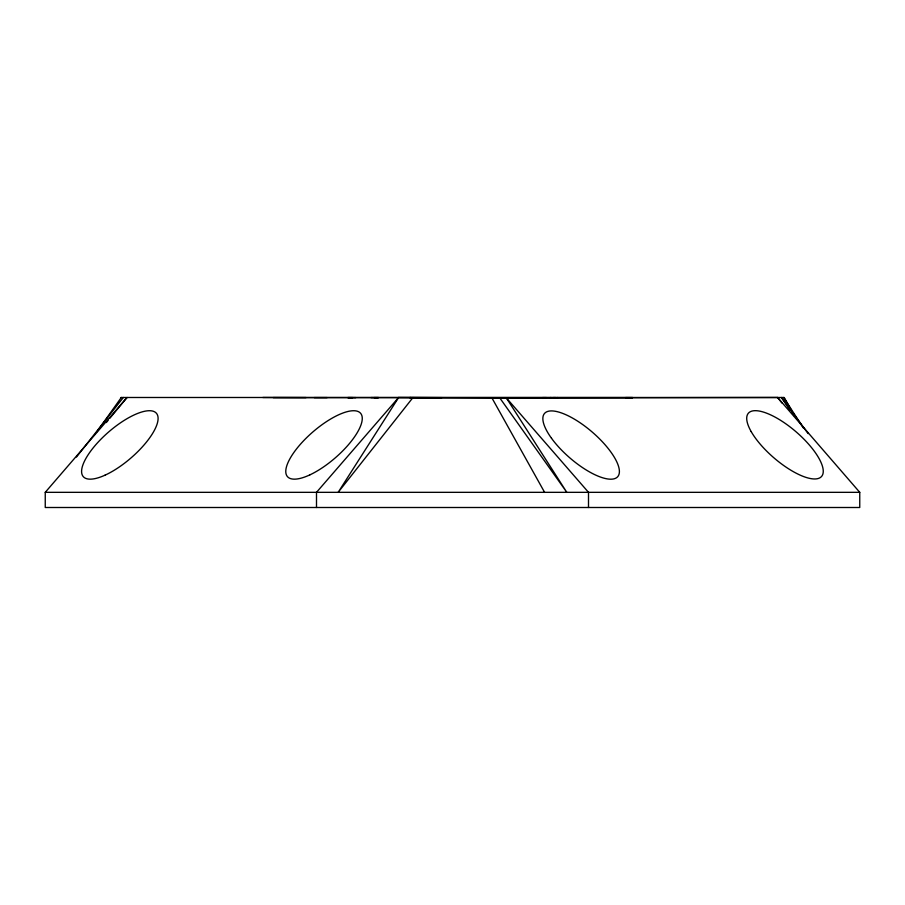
<?xml version="1.0" encoding="UTF-8"?>
<svg xmlns="http://www.w3.org/2000/svg" width="905" height="905" viewBox="0 0 905 905"><rect width="100%" height="100%" fill="white"/><g stroke="black" fill="none" stroke-linecap="round" stroke-linejoin="round"><path stroke-width="1.36" d="M588.499 507.501L588.499 492.331L506.359 397.917L398.641 397.487L316.501 492.331L316.501 507.501M499.764 397.895L566.813 492.331L506.359 397.917L777.61 397.487L859.75 492.331L859.75 507.501L45.25 507.501L45.25 492.331L127.028 397.487L109.924 418.201M398.641 397.487L338.153 492.331L412.974 397.544M96.892 431.764L121.315 397.487M76.472 457.036L123.352 397.487M106.326 422.556L108.125 420.384M557.774 397.6L557.197 397.6M555.681 397.6L553.272 397.6M546.462 397.6L542.536 397.6M314.239 397.6L327.124 397.6M347.633 397.6L355.801 397.612M374.116 397.612L378.562 397.6L370.971 397.589M410.915 397.6L409.716 397.612L441.821 397.657M273.231 397.6L632.686 397.6L625.604 397.578M550.127 397.6L551.111 397.6M120.987 397.487L784.183 397.487L791.049 409.807M45.25 492.331L859.75 492.331M262.835 397.487L306.048 397.578M352.656 397.612L348.21 397.6M777.61 397.487L781.909 402.997M808.142 433.619L781.456 397.487L790.099 410.372M783.662 397.487L803.617 428.314M792.418 412.273L794.488 415.961M491.89 397.861L544.595 492.331M751.184 431.595A48.372 17.093 40.8 0 0 817.43 478.7A48.372 17.093 40.8 0 0 786.275 424.128A48.372 17.093 40.8 0 0 751.184 431.595M551.507 438.269A48.372 17.093 40.8 0 0 616.916 477.444A48.372 17.093 40.8 0 0 574.913 419.456A48.372 17.093 40.8 0 0 551.507 438.269M105.059 475.159A48.372 17.127 -40.9 0 0 157.775 415.893A48.372 17.127 -40.9 0 0 96.733 443.676A48.372 17.127 -40.9 0 0 105.059 475.159M309.804 474.899A48.372 17.127 -40.9 0 0 361.864 415.61A48.372 17.127 -40.9 0 0 300.437 444.219A48.372 17.127 -40.9 0 0 309.804 474.899"/></g></svg>
